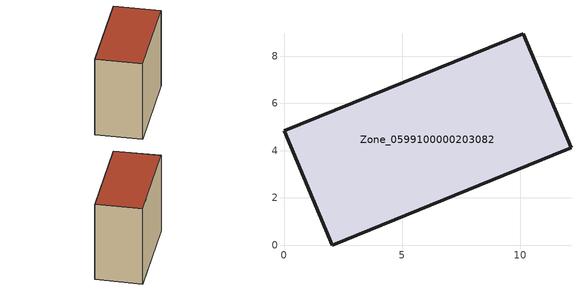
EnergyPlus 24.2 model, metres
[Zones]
Zone_0599100000203082
 floor ground (C_G): 11.95,4.04 2.04,0 0,4.83 10.14,8.94 12.15,4.11 z0.35
 wall outside (C_F): 10.14,8.94 0,4.83 2.04,0 11.95,4.04 12.15,4.11 10.14,8.94 z0.35:9.93
 roof outside (C_R): 12.15,4.11 10.14,8.94 0,4.83 2.04,0 11.95,4.04 z9.93
[BUILDING]
Pand.0599100000203082: North Axis=0; Terrain=City; Loads Convergence Tolerance Value=0.04; Temperature Convergence Tolerance Value=0.4; Solar Distribution=FullExterior; Maximum Number of Warmup Days=25; Minimum Number of Warmup Days=1
[Site:Location]
Rotterdam.The.Hague.AP_ZH_NLD Design_Conditions: Latitude=51.96; Longitude=4.45; Time Zone=1; Elevation=-4.5
[SITE:GROUNDTEMPERATURE:BUILDINGSURFACE]
18, 18, 18, 18, 18, 18, 18, 18, 18, 18, 18, 18
[MATERIAL] Thermal Absorptance=0.9; Solar Absorptance=0.7; Visible Absorptance=0.7
Name | Roughness | Thickness | Conductivity | Density | Specific Heat
G.TI.1946 | MediumSmooth | 0.15 | 1 | 540 | 1210
F.TI.1946 | Rough | 0.3 | 0.857143 | 1920 | 840
R.TI.1946 | MediumRough | 0.2 | 0.1 | 1500 | 1000
[CONSTRUCTION]
C_G: G.TI.1946
C_F: F.TI.1946
C_R: R.TI.1946
[ZONE]
Zone_0599100000203082: Type=1; Multiplier=1; Ceiling Height=Autocalculate; Volume=Autocalculate; Floor Area=autocalculate; Part of Total Floor Area=Yes
[ZONEINFILTRATION:DESIGNFLOWRATE]
Infil_Zone_0599100000203082: Zone or ZoneList or Space or SpaceList=Zone_0599100000203082; Schedule=AlwaysOn; Design Flow Rate Calculation Method=Flow/Area; Flow Rate per Floor Area=0.003; Constant Term Coefficient=1; Temperature Term Coefficient=0; Velocity Term Coefficient=0; Velocity Squared Term Coefficient=0
[HVACTEMPLATE:ZONE:IDEALLOADSAIRSYSTEM]
Zone_0599100000203082: Maximum Heating Supply Air Temperature=50; Minimum Cooling Supply Air Temperature=13; Maximum Heating Supply Air Humidity Ratio=0.0156; Minimum Cooling Supply Air Humidity Ratio=0.0077; Heating Limit=NoLimit; Cooling Limit=NoLimit; Dehumidification Control Type=ConstantSensibleHeatRatio; Cooling Sensible Heat Ratio=0.7; Dehumidification Setpoint=60; Humidification Control Type=None; Humidification Setpoint=30; Outdoor Air Method=None; Outdoor Air Flow Rate per Person=0.00944; Outdoor Air Flow Rate per Zone Floor Area=0; Outdoor Air Flow Rate per Zone=0; Demand Controlled Ventilation Type=None; Outdoor Air Economizer Type=NoEconomizer; Heat Recovery Type=None; Sensible Heat Recovery Effectiveness=0.7; Latent Heat Recovery Effectiveness=0.65
[ZONECONTROL:THERMOSTAT]
ThermostatControl_Zone_0599100000203082: Zone or ZoneList=Zone_0599100000203082; Control Type Schedule=DualSetpointControlType; Control 1=Thermostat_Zone_0599100000203082; Temperature Difference Between Cutout And Setpoint=0
[THERMOSTATSETPOINT:DUALSETPOINT]
Thermostat_Zone_0599100000203082: Heating Setpoint Temperature Schedule=HeatingSetpoint_Zone_0599100000203082; Cooling Setpoint Temperature Schedule=CoolingSetpoint_Zone_0599100000203082
[SCHEDULE:COMPACT]
HeatingSetpoint_Zone_0599100000203082: Through: 12/31, For: AllDays, Until: 24:00, 21
CoolingSetpoint_Zone_0599100000203082: Through: 12/31, For: AllDays, Until: 24:00, 24
DualSetpointControlType: Through: 12/31, For: AllDays, Until: 24:00, 4
AlwaysOn: Through: 12/31, For: AllDays, Until: 24:00, 1
